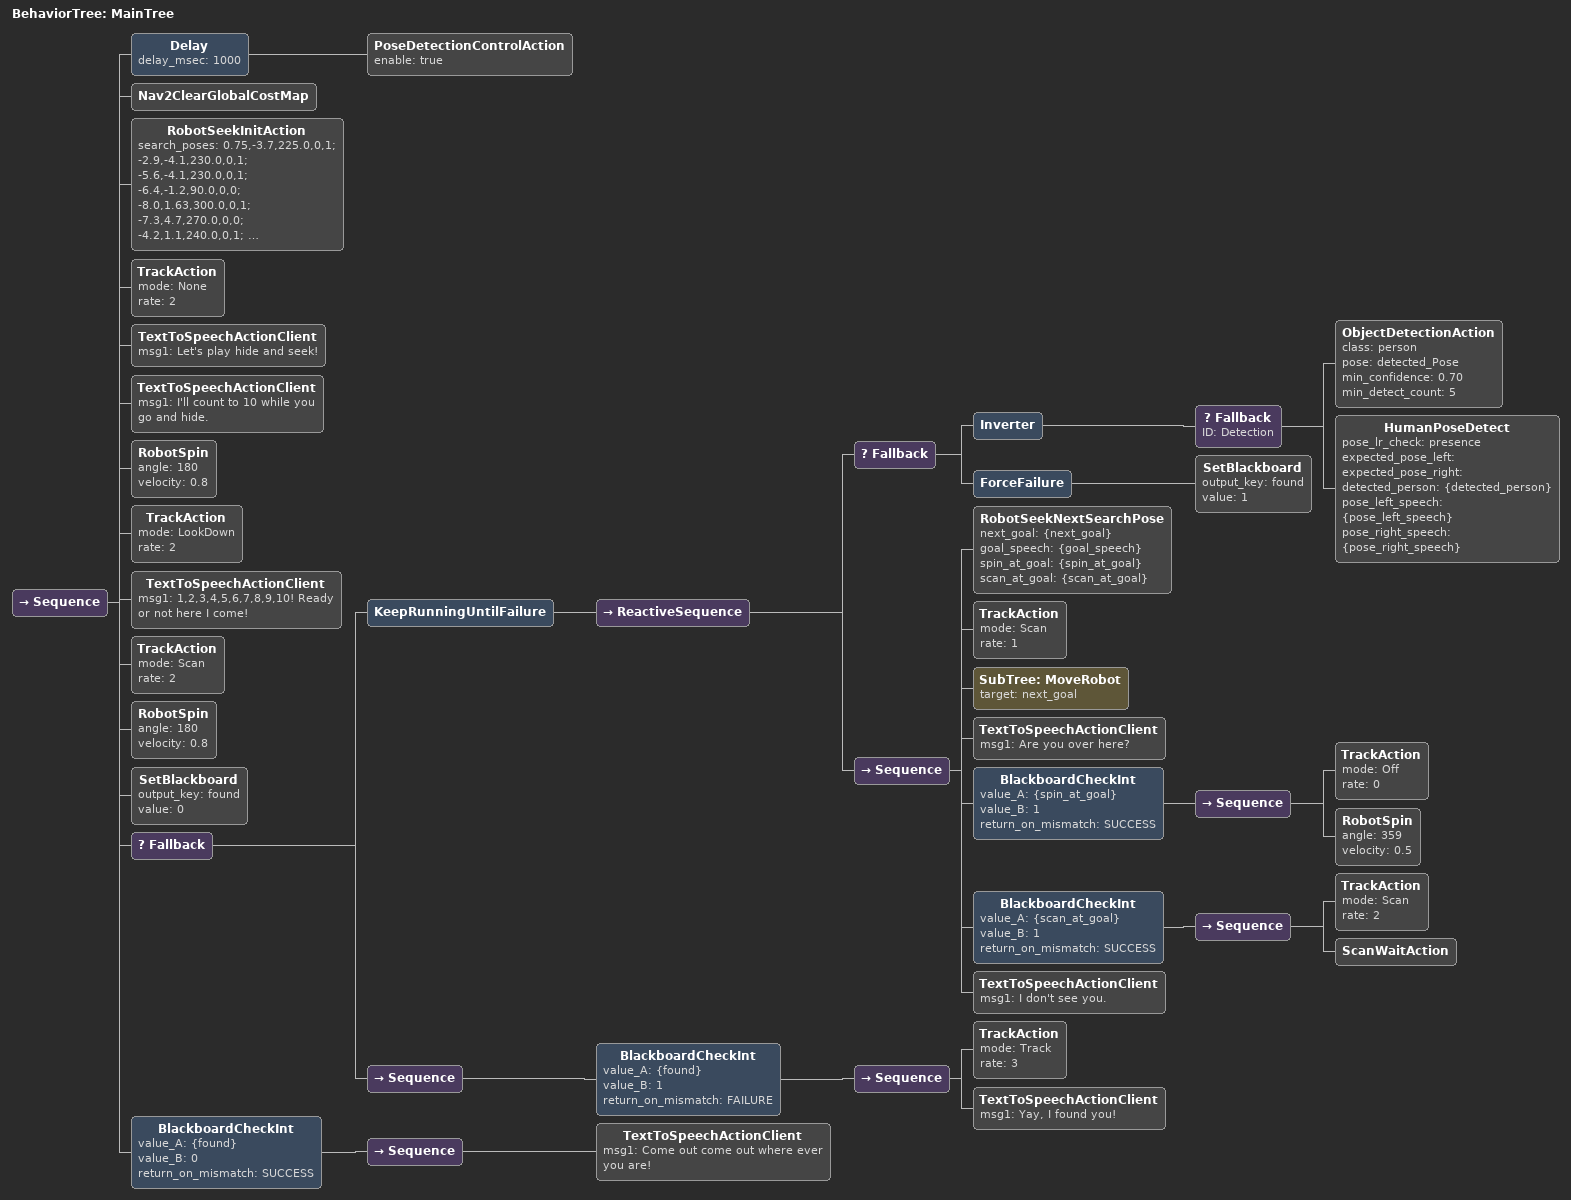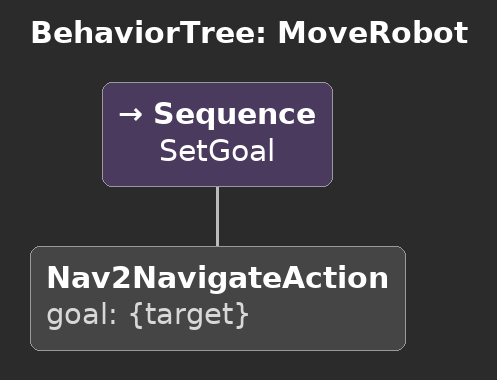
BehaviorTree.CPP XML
<root BTCPP_format="4" main_tree_to_execute="MainTree">
	<BehaviorTree ID="MainTree">
		<Sequence>
			<Delay delay_msec="1000">
				<PoseDetectionControlAction enable="true" />
			</Delay>
			<Nav2ClearGlobalCostMap />
			<!-- RobotSeekInitAction search_poses="-4.3,-4,180.0;-4.7,-6.6,270.0;-6.0,-4.2,206.0" / -->
			<RobotSeekInitAction search_poses="0.75,-3.7,225.0,0,1;
			               -2.9,-4.1,230.0,0,1;
			               -5.6,-4.1,230.0,0,1;
			               -6.4,-1.2,90.0,0,0;
			               -8.0,1.63,300.0,0,1;
			               -7.3,4.7,270.0,0,0;
			               -4.2,1.1,240.0,0,1;
			               -4.4,-6.8,230.0,0,1" />

			<!-- RobotSeekInitAction search_poses="-4.5,-7.3,235.0,0,1;-3.3,-4.1,252.0,1,1;-5.79,-4.2,239.0,0,1" / -->

			<!-- RobotSeekInitAction search_poses="-4.4,-7.0,230.0,0,1; -5.7,6.3,224.0,0,1; -3.3,-4.1,252.0,0,1; -4.1,0.95,241.0,0,1;
				-7.3,4.7,263.0,0,0; -5.72,6.25,190.0,0,1" / -->

			<TrackAction mode="None" rate="2" />
			<TextToSpeechActionClient msg1="Let's play hide and seek!" />
			<TextToSpeechActionClient msg1="I'll count to 10 while you go and hide." />
			<RobotSpin angle="180" velocity="0.8" />
			<TrackAction mode="LookDown" rate="2" />
			<TextToSpeechActionClient msg1="1,2,3,4,5,6,7,8,9,10! Ready or not here I come!" />
			<TrackAction mode="Scan" rate="2" />
			<RobotSpin angle="180" velocity="0.8" />

			<SetBlackboard output_key="found" value="0" />
			<Fallback>
				<KeepRunningUntilFailure>
					<ReactiveSequence>
						<Fallback>
							<Inverter>
								<Fallback ID="Detection">
									<ObjectDetectionAction class="person" pose="detected_Pose" min_confidence="0.70" min_detect_count="5" />
									<HumanPoseDetect pose_lr_check="presence" expected_pose_left="" expected_pose_right="" detected_person="{detected_person}" pose_left_speech="{pose_left_speech}" pose_right_speech="{pose_right_speech}" />
								</Fallback>
							</Inverter>
							<ForceFailure>
								<SetBlackboard output_key="found" value="1" />
							</ForceFailure>
						</Fallback>
						<Sequence>
							<RobotSeekNextSearchPose next_goal="{next_goal}" goal_speech="{goal_speech}" spin_at_goal="{spin_at_goal}" scan_at_goal="{scan_at_goal}" />
							<TrackAction mode="Scan" rate="1" />
							<SubTree ID="MoveRobot" target="next_goal" />
							<!--  TextToSpeechActionClient msg1="{goal_speech}" /-->
							<TextToSpeechActionClient msg1="Are you over here?" />
							<BlackboardCheckInt value_A="{spin_at_goal}" value_B="1" return_on_mismatch="SUCCESS">
								<Sequence>
									<TrackAction mode="Off" rate="0" />
									<RobotSpin angle="359" velocity="0.5" />
								</Sequence>
							</BlackboardCheckInt>
							<BlackboardCheckInt value_A="{scan_at_goal}" value_B="1" return_on_mismatch="SUCCESS">
								<Sequence>
									<TrackAction mode="Scan" rate="2" />
									<ScanWaitAction />
								</Sequence>
							</BlackboardCheckInt>
							<TextToSpeechActionClient msg1="I don't see you." />
						</Sequence>
					</ReactiveSequence>
				</KeepRunningUntilFailure>
				<Sequence>
					<BlackboardCheckInt value_A="{found}" value_B="1" return_on_mismatch="FAILURE">
						<Sequence>
							<TrackAction mode="Track" rate="3" />
							<TextToSpeechActionClient msg1="Yay, I found you!" />
						</Sequence>
					</BlackboardCheckInt>
				</Sequence>
			</Fallback>
			<BlackboardCheckInt value_A="{found}" value_B="0" return_on_mismatch="SUCCESS">
				<Sequence>
					<TextToSpeechActionClient msg1="Come out come out where ever you are!" />
				</Sequence>
			</BlackboardCheckInt>
		</Sequence>
	</BehaviorTree>

	<BehaviorTree ID="MoveRobot">
		<Sequence name="SetGoal">
			<Nav2NavigateAction goal="{target}" />
		</Sequence>
	</BehaviorTree>
</root>
